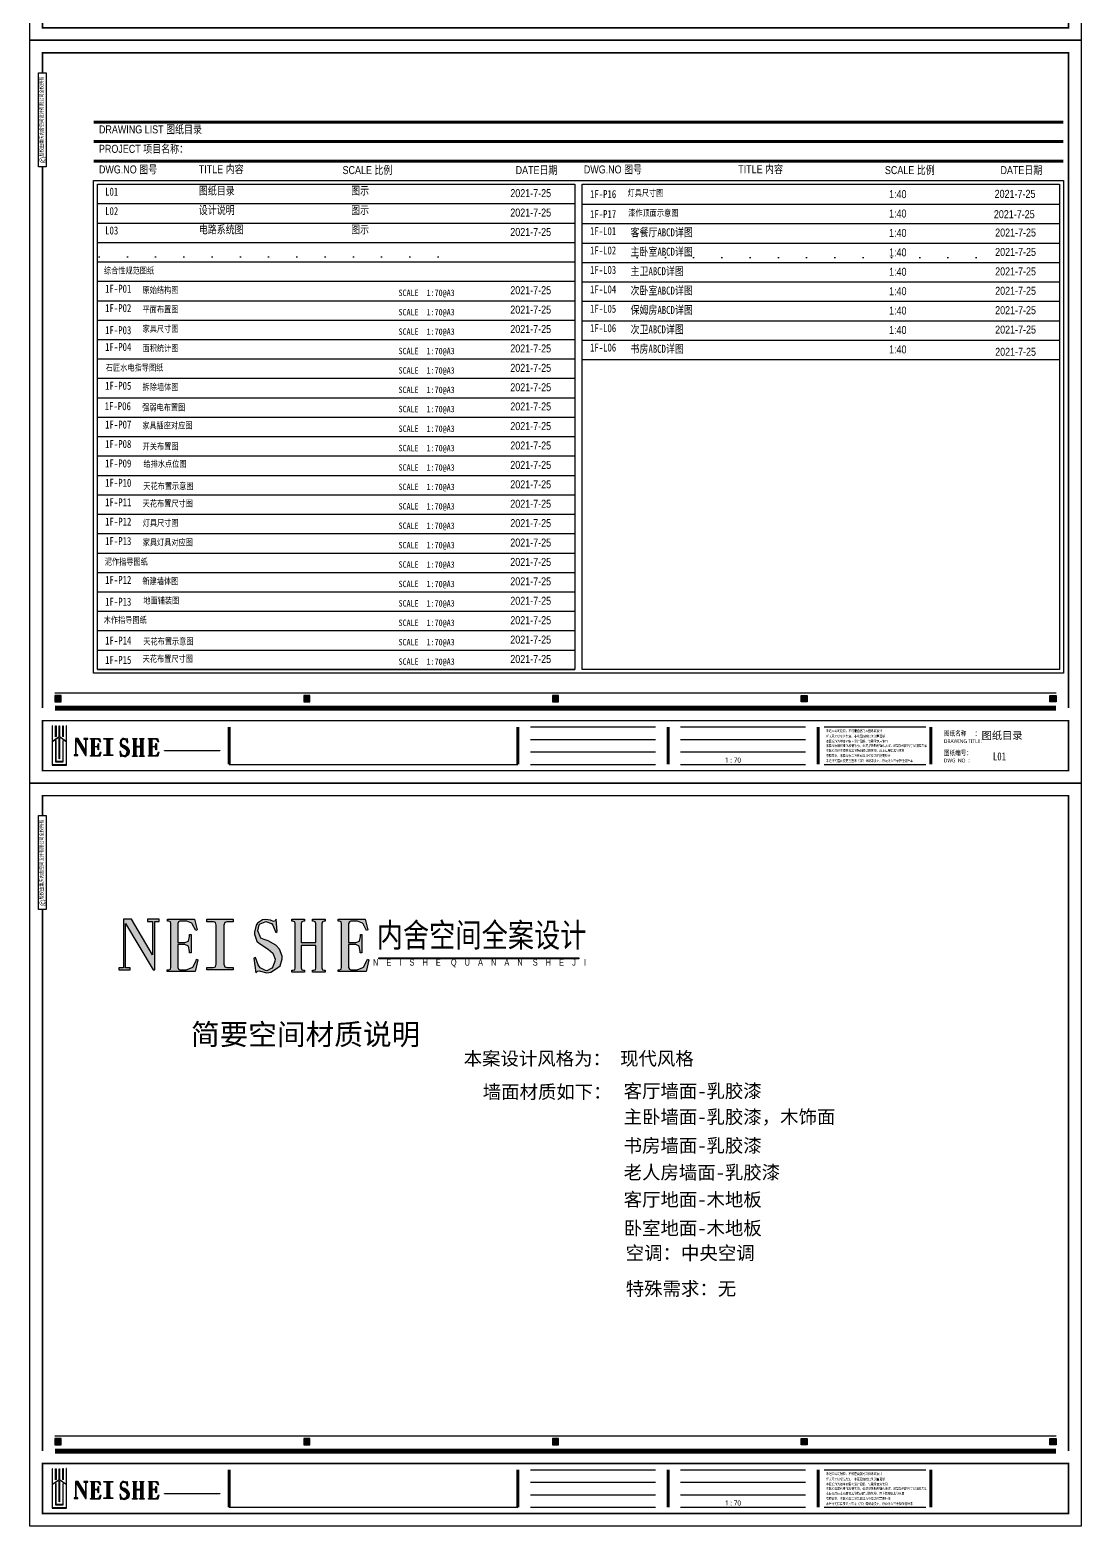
# Model space of a CAD drawing. Header units: inches. Extents: x -50945 to 250244, y -404780 to 18493.
# Drawn here: x -50945 to -19169, y -335520 to -290267 of the extents above; entities that cross this region are included whole.
import ezdxf

# ---------------------------------------------------------------- set-up
doc = ezdxf.new("R2010")
doc.units = ezdxf.units.IN
doc.header["$MEASUREMENT"] = 0
doc.linetypes.add('1', pattern=[0])
for name, color, linetype in [('0 @ 1 (1)', 7, 'Continuous'), ('15开关布置图-YJ', 2, 'Continuous'), ('18-封面图框', 104, 'Continuous'), ('A图框', 7, 'Continuous')]:
    doc.layers.add(name, color=color, linetype=linetype)
doc.layers.add('地面材质', color=8, linetype='1', lineweight=20)
doc.styles.add('04.YBC-外标注3.0', font='', dxfattribs={"width": 0.8, "height": 3})
doc.styles.add('05.YBC-内标注2.5', font='', dxfattribs={"width": 0.8, "height": 2.5})
doc.styles.get("Standard").update_dxf_attribs({"font": 'Arial.ttf'})
doc.styles.add('宋体', font='', dxfattribs={"width": 0.8})
doc.styles.add('黑体', font='')
doc.styles.get('04.YBC-外标注3.0').set_extended_font_data('SimSun')
doc.styles.get('05.YBC-内标注2.5').set_extended_font_data('SimSun')
doc.styles.get('宋体').set_extended_font_data('SimSun')
doc.styles.get('黑体').set_extended_font_data('SimHei')

# ---------------------------------------------------------------- blocks, each defined once
blk = doc.blocks.new('gegwe')
h = blk.add_hatch(color=9)
h.paths.add_polyline_path([(189652, -49616), (189652, -49028), (189629, -49028), (189629, -49617), (189269, -49867), (189269, -49028), (189267, -49028), (189246, -49028), (189246, -51182), (190039, -51182), (190039, -49027), (190014, -49027), (190014, -49865), (190014, -49868)])
h.paths.add_polyline_path([(190014, -49898), (190014, -51161), (189269, -51161), (189269, -49898), (189642, -49636)], flags=16)
h.paths.add_polyline_path([(189641, -49706), (189653, -49716), (189653, -50844), (189629, -50844), (189629, -49716)], flags=0)
h.paths.add_polyline_path([(189825, -49834), (189847, -49852), (189847, -51000), (189439, -51000), (189439, -49849), (189461, -49834), (189461, -50979), (189825, -50979)], flags=0)
h.paths.add_polyline_path([(189439, -49636), (189459, -49620), (189459, -49028), (189439, -49028)], flags=17)
h.paths.add_polyline_path([(189822, -49620), (189847, -49637), (189847, -49027), (189822, -49027)])
at = {"color": 9}
for points in [[(189267, -49028), (189246, -49028), (189246, -51182), (190039, -51182), (190039, -49027), (190014, -49027), (190014, -49865), (190014, -49868)], [(189269, -49867), (189269, -49028), (189267, -49028)], [(189269, -49867), (189629, -49617), (189629, -49028)], [(189439, -49028), (189459, -49028), (189459, -49620), (189439, -49636), (189439, -49028)], [(189629, -49028), (189650, -49028), (189652, -49028), (189652, -49616), (190014, -49868)], [(190014, -49898), (189642, -49636), (189269, -49898)], [(189439, -49849), (189439, -51000), (189847, -51000), (189847, -49852), (189825, -49834), (189825, -50979), (189461, -50979), (189461, -49834), (189461, -49834), (189439, -49849)], [(189641, -49706), (189653, -49716), (189653, -50844), (189629, -50844), (189629, -49716), (189641, -49706)], [(190014, -49898), (190014, -51161), (189269, -51161), (189269, -49898)]]:
    blk.add_lwpolyline(points, dxfattribs=at)
blk.add_lwpolyline([(189822, -49027), (189842, -49027), (189847, -49027), (189847, -49637), (189822, -49620), (189822, -49027)], close=True, dxfattribs=at)
blk = doc.blocks.new('gegeg')
at = {"layer": 'A图框'}
h = blk.add_hatch(color=256, dxfattribs=at)
h.dxf.hatch_style = 1
h.paths.add_polyline_path([(133887, -57733), (134062, -57733), (134062, -57558), (133887, -57558)])
h = blk.add_hatch(color=256, dxfattribs=at)
h.dxf.hatch_style = 1
h.paths.add_polyline_path([(140844, -57733), (141019, -57733), (141019, -57558), (140844, -57558)])
h = blk.add_hatch(color=256, dxfattribs=at)
h.dxf.hatch_style = 1
h.paths.add_polyline_path([(147800, -57733), (147975, -57733), (147975, -57558), (147800, -57558)])
h = blk.add_hatch(color=256, dxfattribs=at)
h.dxf.hatch_style = 1
h.paths.add_polyline_path([(154931, -57558), (154756, -57558), (154756, -57733), (154931, -57733)])
h = blk.add_hatch(color=256, dxfattribs=at)
h.dxf.hatch_style = 1
h.paths.add_polyline_path([(161887, -57558), (161712, -57558), (161712, -57733), (161887, -57733)])
for points in [[(134739, -58777), (134739, -59093), (134540, -58756), (134463, -58756), (134463, -59217), (134420, -59217), (134420, -59237), (134529, -59237), (134529, -59217), (134483, -59217), (134483, -58794), (134745, -59237), (134761, -59237), (134761, -58777), (134804, -58777), (134804, -58756), (134693, -58756), (134693, -58777)], [(134914, -59212), (134909, -59229), (134893, -59235), (134879, -59235), (134879, -59253), (135145, -59253), (135170, -59139), (135158, -59133), (135153, -59151), (135121, -59209), (135116, -59214), (135061, -59235), (135000, -59235), (134986, -59229), (134980, -59212), (134980, -58994), (135047, -58994), (135082, -59011), (135091, -59061), (135091, -59073), (135105, -59073), (135105, -58901), (135091, -58901), (135091, -58919), (135082, -58962), (135047, -58977), (134980, -58977), (134980, -58796), (134986, -58779), (135000, -58774), (135065, -58773), (135114, -58794), (135151, -58861), (135163, -58855), (135137, -58756), (134881, -58756), (134881, -58773), (134893, -58773), (134909, -58779), (134914, -58797)], [(135417, -58811), (135426, -58787), (135445, -58779), (135506, -58779), (135506, -58756), (135256, -58756), (135256, -58779), (135317, -58779), (135338, -58787), (135344, -58810), (135344, -59182), (135339, -59205), (135316, -59213), (135256, -59213), (135256, -59237), (135506, -59237), (135506, -59213), (135446, -59213), (135427, -59206), (135417, -59182)], [(135837, -59038), (135882, -59078), (135903, -59132), (135902, -59152), (135881, -59208), (135872, -59220), (135825, -59243), (135813, -59242), (135761, -59214), (135741, -59189), (135716, -59118), (135702, -59123), (135721, -59263), (135737, -59248), (135751, -59243), (135823, -59263), (135863, -59257), (135916, -59223), (135949, -59199), (135968, -59131), (135971, -59105), (135945, -59040), (135909, -59002), (135837, -58960), (135798, -58947), (135768, -58935), (135738, -58864), (135753, -58809), (135762, -58797), (135809, -58778), (135816, -58777), (135869, -58797), (135880, -58811), (135910, -58880), (135922, -58873), (135912, -58756), (135903, -58771), (135889, -58777), (135860, -58765), (135816, -58756), (135782, -58762), (135736, -58794), (135724, -58813), (135707, -58877), (135707, -58896), (135730, -58964), (135755, -58986)], [(136289, -59003), (136289, -59216), (136284, -59234), (136268, -59240), (136256, -59240), (136256, -59258), (136379, -59258), (136379, -59240), (136367, -59240), (136353, -59234), (136346, -59218), (136346, -58797), (136353, -58780), (136367, -58774), (136377, -58774), (136377, -58756), (136258, -58756), (136258, -58774), (136268, -58774), (136284, -58780), (136289, -58797), (136289, -58975), (136150, -58975), (136150, -58797), (136157, -58780), (136172, -58774), (136180, -58774), (136180, -58756), (136062, -58756), (136062, -58774), (136072, -58774), (136088, -58780), (136093, -58797), (136093, -59216), (136088, -59234), (136072, -59240), (136060, -59240), (136060, -59258), (136183, -59258), (136183, -59240), (136171, -59240), (136157, -59235), (136150, -59217), (136150, -59003)], [(136534, -59212), (136530, -59229), (136514, -59235), (136499, -59235), (136499, -59253), (136765, -59253), (136791, -59139), (136779, -59133), (136774, -59151), (136742, -59209), (136736, -59214), (136681, -59235), (136621, -59235), (136607, -59229), (136600, -59212), (136600, -58994), (136667, -58994), (136702, -59011), (136711, -59061), (136711, -59073), (136725, -59073), (136725, -58901), (136711, -58901), (136711, -58919), (136702, -58962), (136668, -58977), (136600, -58977), (136600, -58796), (136606, -58779), (136620, -58774), (136686, -58773), (136734, -58794), (136771, -58861), (136783, -58855), (136758, -58756), (136502, -58756), (136502, -58773), (136513, -58773), (136530, -58779), (136534, -58797)], [(138503, -59104), (138503, -59096), (136951, -59096), (136951, -59104)]]:
    blk.add_hatch(color=256, dxfattribs=at).paths.add_polyline_path(points)
for p, q in [((133887, -57482), (161887, -57482)), ((147184, -58433), (150684, -58433)), ((151384, -58433), (154884, -58433)), ((155398, -58433), (158242, -58433)), ((147184, -58783), (150684, -58783)), ((151384, -58783), (154884, -58783)), ((147184, -59133), (150684, -59133)), ((151384, -59133), (154884, -59133)), ((138761, -59483), (146834, -59483)), ((147184, -59483), (150684, -59483)), ((151384, -59483), (154884, -59483)), ((155398, -59483), (158242, -59483))]:
    blk.add_line(p, q, dxfattribs=at)
for points in [[(162587, -39218), (162587, -60008), (133187, -60008), (133187, -39218)], [(133431, -40125), (133643, -40125), (133643, -42755), (133431, -42755)], [(134062, -57558), (133887, -57558), (133887, -57733), (134062, -57733)], [(141019, -57558), (140844, -57558), (140844, -57733), (141019, -57733)], [(147975, -57558), (147800, -57558), (147800, -57733), (147975, -57733)], [(154756, -57558), (154931, -57558), (154931, -57733), (154756, -57733)], [(161712, -57558), (161887, -57558), (161887, -57733), (161712, -57733)], [(134739, -58777), (134739, -59093), (134540, -58756), (134463, -58756), (134463, -59217), (134420, -59217), (134420, -59237), (134529, -59237), (134529, -59217), (134483, -59217), (134483, -58794), (134745, -59237), (134761, -59237), (134761, -58777), (134804, -58777), (134804, -58756), (134693, -58756), (134693, -58777), (134739, -58777)], [(135256, -58756), (135506, -58756), (135506, -58779), (135445, -58779), (135426, -58787), (135417, -58811), (135417, -59182), (135427, -59206), (135446, -59213), (135506, -59213), (135506, -59237), (135256, -59237), (135256, -59213), (135316, -59213), (135339, -59205), (135344, -59182), (135344, -58810), (135338, -58787), (135317, -58779), (135256, -58779), (135256, -58756)], [(136951, -59096), (138503, -59096), (138503, -59104), (136951, -59104)]]:
    blk.add_lwpolyline(points, close=True, dxfattribs=at)
for points, const_width in [([(133537, -40125), (133537, -39568), (162237, -39568), (162237, -57908)], 42), ([(133537, -57908), (133537, -42755)], 42), ([(161887, -57908), (133887, -57908)], 140), ([(138761, -58433), (138761, -59483)], 84), ([(146834, -58433), (146834, -59483)], 84), ([(151034, -58433), (151034, -59483)], 84), ([(155234, -58433), (155234, -59483)], 84), ([(158387, -58433), (158387, -59483)], 84)]:
    blk.add_lwpolyline(points, dxfattribs=dict(at, const_width=const_width))
at = {"layer": 'A图框', "const_width": 42}
blk.add_lwpolyline([(133537, -58258), (162237, -58258), (162237, -59658), (133537, -59658)], close=True, dxfattribs=at)
at = {"layer": 'A图框'}
for points in [[(134882, -58756), (135137, -58756), (135163, -58855), (135151, -58861), (135116, -58798), (135112, -58793), (135065, -58773), (135000, -58774), (134986, -58779), (134980, -58796), (134980, -58977), (135047, -58977), (135082, -58962), (135091, -58919), (135091, -58901), (135105, -58901), (135105, -59073), (135091, -59073), (135091, -59061), (135082, -59011), (135047, -58994), (134980, -58994), (134980, -59212), (134986, -59229), (135000, -59235), (135061, -59235), (135116, -59214), (135121, -59209), (135153, -59151), (135158, -59133), (135170, -59139), (135145, -59253), (134879, -59253), (134879, -59235), (134893, -59235), (134909, -59229), (134914, -59212), (134914, -58797), (134909, -58779), (134893, -58773), (134881, -58773), (134881, -58756)], [(135910, -58880), (135922, -58873), (135912, -58756), (135903, -58771), (135889, -58777), (135860, -58765), (135816, -58756), (135782, -58762), (135736, -58794), (135724, -58813), (135707, -58877), (135707, -58896), (135730, -58964), (135755, -58986), (135837, -59038), (135882, -59078), (135903, -59132), (135902, -59152), (135881, -59208), (135872, -59220), (135825, -59243), (135813, -59242), (135761, -59214), (135741, -59189), (135716, -59118), (135702, -59123), (135721, -59263), (135737, -59248), (135751, -59243), (135823, -59263), (135863, -59257), (135916, -59223), (135949, -59199), (135968, -59131), (135971, -59105), (135945, -59040), (135909, -59002), (135837, -58960), (135798, -58947), (135768, -58935), (135738, -58864), (135753, -58809), (135762, -58797), (135809, -58778), (135816, -58777), (135869, -58797), (135880, -58811), (135910, -58880)], [(136258, -58756), (136377, -58756), (136377, -58774), (136367, -58774), (136353, -58780), (136346, -58797), (136346, -59218), (136353, -59234), (136367, -59240), (136379, -59240), (136379, -59258), (136256, -59258), (136256, -59240), (136268, -59240), (136284, -59234), (136289, -59216), (136289, -59003), (136150, -59003), (136150, -59217), (136157, -59235), (136171, -59240), (136183, -59240), (136183, -59258), (136060, -59258), (136060, -59240), (136072, -59240), (136088, -59234), (136093, -59216), (136093, -58797), (136088, -58780), (136072, -58774), (136062, -58774), (136062, -58756), (136180, -58756), (136180, -58774), (136172, -58774), (136157, -58780), (136150, -58797), (136150, -58975), (136289, -58975), (136289, -58797), (136284, -58780), (136268, -58774), (136258, -58774), (136258, -58756)], [(136502, -58756), (136758, -58756), (136783, -58855), (136771, -58861), (136736, -58798), (136732, -58793), (136686, -58773), (136620, -58774), (136606, -58779), (136600, -58796), (136600, -58977), (136668, -58977), (136702, -58962), (136711, -58919), (136711, -58901), (136725, -58901), (136725, -59073), (136711, -59073), (136711, -59061), (136702, -59011), (136667, -58994), (136600, -58994), (136600, -59212), (136607, -59229), (136621, -59235), (136681, -59235), (136736, -59214), (136742, -59209), (136774, -59151), (136779, -59133), (136791, -59139), (136765, -59253), (136499, -59253), (136499, -59235), (136514, -59235), (136530, -59229), (136534, -59212), (136534, -58797), (136530, -58779), (136513, -58773), (136502, -58773), (136502, -58756)]]:
    blk.add_lwpolyline(points, dxfattribs=at)
at = {"layer": '15开关布置图-YJ', "color": 2, "xscale": 0.5119999999988067, "yscale": 0.5119999999988067, "zscale": 0.5119999999988067}
blk.add_blockref('gegwe', (36914, -33299), dxfattribs=at)
at = {"layer": '0 @ 1 (1)', "insert": (152579, -59363), "char_height": 175, "width": 3199.54, "attachment_point": 4, "style": '05.YBC-内标注2.5'}
blk.add_mtext('{\\fMicrosoft YaHei|b0|i0|c134|p34;\\H0.8x; 1 : 70}', dxfattribs=at)
at = {"layer": 'A图框', "rotation": 90, "style": '04.YBC-外标注3.0'}
for s, insert, char_height, width, attachment_point in [('版权由重庆内舍空间设计有限公司全权所有', (133460, -42471), 105, 2420.6, 1), ('©', (133559, -42567), 210, 191.34, 5)]:
    blk.add_mtext(s, dxfattribs=dict(at, insert=insert, char_height=char_height, width=width, attachment_point=attachment_point))
at = {"layer": 'A图框', "char_height": 70, "attachment_point": 1, "style": '04.YBC-外标注3.0'}
for s, width, insert in [('{\\fArial Unicode MS|b0|i0|c134|p0;l 未经本公司授权，不可擅自复制本图纸或设计}', 1842.18, (155405, -58508)), ('{\\fArial Unicode MS|b0|i0|c134|p0;l 所以尺寸以标注为准，非蓝图勿按比例测量图纸}', 1906.2, (155405, -58662)), ('{\\fArial Unicode MS|b0|i0|c134|p0;l 本图纸作为基本的室内设计图纸，仅限承包方使用}', 2550.12, (155405, -58801)), ('{\\fArial Unicode MS|b0|i0|c134|p0;l 本图纸在最终细化和制作前，必须现场勘测确认无误，造型及细部尺寸以详图为准}', 3701.19, (155405, -58923)), ('{\\fArial Unicode MS|b0|i0|c134|p0;l 本图纸仅供本项目和其他特别确认的场地，禁止使用在其他项目}', 3008.74, (155405, -59060)), ('{\\fArial Unicode MS|b0|i0|c134|p0;l 按照要求，本图纸在工地完成验收移交之时需要归还}', 1941.8, (155405, -59203)), ('{\\fArial Unicode MS|b0|i0|c134|p0;l 未经许可擅自变更已签章《字》图纸或设计，原设计人不承担任何后果}', 3026.66, (155405, -59346))]:
    blk.add_mtext_dynamic_manual_height_columns(s, width=width, gutter_width=1, heights=[0], dxfattribs=dict(at, insert=insert))
blk = doc.blocks.new('hrhwg')
at = {"layer": 'A图框'}
for color, points in [(256, [(-2627.9, 6142.3), (-2627.9, 6114.6), (-2645.3, 6144.2), (-2652, 6144.2), (-2652, 6103.7), (-2655.9, 6103.7), (-2655.9, 6102), (-2646.3, 6102), (-2646.3, 6103.7), (-2650.3, 6103.7), (-2650.3, 6140.8), (-2627.3, 6102), (-2625.9, 6102), (-2625.9, 6142.3), (-2622.2, 6142.3), (-2622.2, 6144.2), (-2631.9, 6144.2), (-2631.9, 6142.3)]), (256, [(-2612.5, 6104.2), (-2612.9, 6102.6), (-2614.3, 6102.1), (-2615.6, 6102.1), (-2615.6, 6100.6), (-2592.2, 6100.6), (-2590, 6110.5), (-2591, 6111), (-2591.5, 6109.5), (-2594.3, 6104.4), (-2594.8, 6104), (-2599.6, 6102.1), (-2604.9, 6102.1), (-2606.1, 6102.7), (-2606.7, 6104.1), (-2606.7, 6123.3), (-2600.8, 6123.3), (-2597.8, 6121.8), (-2597, 6117.4), (-2597, 6116.4), (-2595.7, 6116.4), (-2595.7, 6131.4), (-2596.9, 6131.4), (-2596.9, 6129.9), (-2597.8, 6126.1), (-2600.8, 6124.8), (-2606.7, 6124.8), (-2606.7, 6140.6), (-2606.1, 6142.1), (-2604.9, 6142.6), (-2599.2, 6142.6), (-2595, 6140.8), (-2591.7, 6135), (-2590.6, 6135.5), (-2592.9, 6144.2), (-2615.3, 6144.2), (-2615.3, 6142.6), (-2614.3, 6142.6), (-2612.9, 6142.1), (-2612.5, 6140.6)]), (256, [(-2568.3, 6139.4), (-2567.5, 6141.4), (-2565.9, 6142.1), (-2560.5, 6142.1), (-2560.5, 6144.2), (-2582.5, 6144.2), (-2582.5, 6142.1), (-2577.1, 6142.1), (-2575.3, 6141.4), (-2574.7, 6139.4), (-2574.7, 6106.8), (-2575.2, 6104.7), (-2577.2, 6104.1), (-2582.5, 6104.1), (-2582.5, 6102), (-2560.5, 6102), (-2560.5, 6104), (-2565.8, 6104), (-2567.5, 6104.7), (-2568.3, 6106.8)]), (256, [(-2531.5, 6119.4), (-2527.5, 6115.9), (-2525.7, 6111.1), (-2525.8, 6109.4), (-2527.6, 6104.5), (-2528.4, 6103.4), (-2532.5, 6101.4), (-2533.6, 6101.5), (-2538.1, 6103.9), (-2539.9, 6106.2), (-2542.1, 6112.4), (-2543.3, 6111.9), (-2541.7, 6099.6), (-2540.3, 6100.9), (-2539, 6101.4), (-2532.7, 6099.6), (-2529.2, 6100.2), (-2524.5, 6103.2), (-2521.6, 6105.3), (-2519.9, 6111.2), (-2519.7, 6113.5), (-2522, 6119.2), (-2525.1, 6122.6), (-2531.5, 6126.2), (-2534.9, 6127.4), (-2537.5, 6128.4), (-2540.1, 6134.7), (-2538.9, 6139.5), (-2538.1, 6140.5), (-2533.9, 6142.2), (-2533.3, 6142.3), (-2528.7, 6140.6), (-2527.7, 6139.3), (-2525.1, 6133.3), (-2524, 6133.9), (-2524.9, 6144.2), (-2525.7, 6142.9), (-2526.9, 6142.4), (-2529.5, 6143.4), (-2533.3, 6144.1), (-2536.3, 6143.7), (-2540.3, 6140.9), (-2541.4, 6139.2), (-2542.9, 6133.5), (-2542.8, 6131.9), (-2540.9, 6125.9), (-2538.7, 6124)]), (256, [(-2491.8, 6122.5), (-2491.8, 6103.8), (-2492.2, 6102.2), (-2493.6, 6101.7), (-2494.7, 6101.7), (-2494.7, 6100.1), (-2483.9, 6100.1), (-2483.9, 6101.7), (-2484.9, 6101.7), (-2486.2, 6102.2), (-2486.8, 6103.7), (-2486.8, 6140.5), (-2486.2, 6142.1), (-2484.9, 6142.6), (-2484.1, 6142.6), (-2484.1, 6144.2), (-2494.5, 6144.2), (-2494.5, 6142.6), (-2493.7, 6142.6), (-2492.3, 6142.1), (-2491.8, 6140.6), (-2491.8, 6124.9), (-2504, 6124.9), (-2504, 6140.6), (-2503.4, 6142.1), (-2502.1, 6142.6), (-2501.3, 6142.6), (-2501.3, 6144.2), (-2511.7, 6144.2), (-2511.7, 6142.6), (-2510.9, 6142.6), (-2509.4, 6142.1), (-2509, 6140.6), (-2509, 6103.8), (-2509.4, 6102.2), (-2510.9, 6101.7), (-2511.9, 6101.7), (-2511.9, 6100.1), (-2501.1, 6100.1), (-2501.1, 6101.7), (-2502.1, 6101.7), (-2503.4, 6102.2), (-2504, 6103.7), (-2504, 6122.5)]), (256, [(-2470.3, 6104.2), (-2470.7, 6102.6), (-2472.1, 6102.1), (-2473.3, 6102.1), (-2473.3, 6100.6), (-2450, 6100.6), (-2447.8, 6110.5), (-2448.8, 6111), (-2449.3, 6109.5), (-2452.1, 6104.4), (-2452.6, 6104), (-2457.4, 6102.1), (-2462.7, 6102.1), (-2463.9, 6102.7), (-2464.5, 6104.1), (-2464.5, 6123.3), (-2458.6, 6123.3), (-2455.6, 6121.8), (-2454.8, 6117.4), (-2454.8, 6116.4), (-2453.5, 6116.4), (-2453.5, 6131.4), (-2454.7, 6131.4), (-2454.7, 6129.9), (-2455.5, 6126.1), (-2458.6, 6124.8), (-2464.5, 6124.8), (-2464.5, 6140.6), (-2463.9, 6142.1), (-2462.7, 6142.6), (-2457, 6142.6), (-2452.7, 6140.8), (-2449.5, 6135), (-2448.4, 6135.5), (-2450.7, 6144.2), (-2473.1, 6144.2), (-2473.1, 6142.6), (-2472.1, 6142.6), (-2470.7, 6142.1), (-2470.3, 6140.6)]), (0, [(-2273, 6111.3), (-2273, 6112), (-2439.4, 6112), (-2439.4, 6111.3)])]:
    blk.add_hatch(color=color, dxfattribs=at).paths.add_polyline_path(points)
for points in [[(-2627.9, 6142.3), (-2627.9, 6114.6), (-2645.3, 6144.2), (-2652, 6144.2), (-2652, 6103.7), (-2655.9, 6103.7), (-2655.9, 6102), (-2646.3, 6102), (-2646.3, 6103.7), (-2650.3, 6103.7), (-2650.3, 6140.8), (-2627.3, 6102), (-2625.9, 6102), (-2625.9, 6142.3), (-2622.2, 6142.3), (-2622.2, 6144.2), (-2631.9, 6144.2), (-2631.9, 6142.3), (-2627.9, 6142.3)], [(-2582.5, 6144.2), (-2560.5, 6144.2), (-2560.5, 6142.1), (-2565.9, 6142.1), (-2567.5, 6141.4), (-2568.3, 6139.4), (-2568.3, 6106.8), (-2567.5, 6104.7), (-2565.8, 6104), (-2560.5, 6104), (-2560.5, 6102), (-2582.5, 6102), (-2582.5, 6104.1), (-2577.2, 6104.1), (-2575.2, 6104.7), (-2574.7, 6106.8), (-2574.7, 6139.4), (-2575.3, 6141.4), (-2577.1, 6142.1), (-2582.5, 6142.1), (-2582.5, 6144.2)], [(-2439.4, 6112), (-2273, 6112), (-2273, 6111.3), (-2439.4, 6111.3)]]:
    blk.add_lwpolyline(points, close=True, dxfattribs=at)
for points in [[(-2615.3, 6144.2), (-2592.9, 6144.2), (-2590.6, 6135.5), (-2591.7, 6135), (-2594.8, 6140.4), (-2595.1, 6140.9), (-2599.2, 6142.6), (-2604.9, 6142.6), (-2606.1, 6142.1), (-2606.7, 6140.6), (-2606.7, 6124.8), (-2600.8, 6124.8), (-2597.8, 6126.1), (-2596.9, 6129.9), (-2596.9, 6131.4), (-2595.7, 6131.4), (-2595.7, 6116.4), (-2597, 6116.4), (-2597, 6117.4), (-2597.8, 6121.8), (-2600.8, 6123.3), (-2606.7, 6123.3), (-2606.7, 6104.1), (-2606.1, 6102.7), (-2604.9, 6102.1), (-2599.6, 6102.1), (-2594.8, 6104), (-2594.3, 6104.4), (-2591.5, 6109.5), (-2591, 6111), (-2590, 6110.5), (-2592.2, 6100.6), (-2615.6, 6100.6), (-2615.6, 6102.1), (-2614.3, 6102.1), (-2612.9, 6102.6), (-2612.5, 6104.2), (-2612.5, 6140.6), (-2612.9, 6142.1), (-2614.3, 6142.6), (-2615.3, 6142.6), (-2615.3, 6144.2)], [(-2525.1, 6133.3), (-2524, 6133.9), (-2524.9, 6144.2), (-2525.7, 6142.9), (-2526.9, 6142.4), (-2529.5, 6143.4), (-2533.3, 6144.1), (-2536.3, 6143.7), (-2540.3, 6140.9), (-2541.4, 6139.2), (-2542.9, 6133.5), (-2542.8, 6131.9), (-2540.9, 6125.9), (-2538.7, 6124), (-2531.5, 6119.4), (-2527.5, 6115.9), (-2525.7, 6111.1), (-2525.8, 6109.4), (-2527.6, 6104.5), (-2528.4, 6103.4), (-2532.5, 6101.4), (-2533.6, 6101.5), (-2538.1, 6103.9), (-2539.9, 6106.2), (-2542.1, 6112.4), (-2543.3, 6111.9), (-2541.7, 6099.6), (-2540.3, 6100.9), (-2539, 6101.4), (-2532.7, 6099.6), (-2529.2, 6100.2), (-2524.5, 6103.2), (-2521.6, 6105.3), (-2519.9, 6111.2), (-2519.7, 6113.5), (-2522, 6119.2), (-2525.1, 6122.6), (-2531.5, 6126.2), (-2534.9, 6127.4), (-2537.5, 6128.4), (-2540.1, 6134.7), (-2538.9, 6139.5), (-2538.1, 6140.5), (-2533.9, 6142.2), (-2533.3, 6142.3), (-2528.7, 6140.6), (-2527.7, 6139.3), (-2525.1, 6133.3)], [(-2494.5, 6144.2), (-2484.1, 6144.2), (-2484.1, 6142.6), (-2484.9, 6142.6), (-2486.2, 6142.1), (-2486.8, 6140.5), (-2486.8, 6103.7), (-2486.2, 6102.2), (-2484.9, 6101.7), (-2483.9, 6101.7), (-2483.9, 6100.1), (-2494.7, 6100.1), (-2494.7, 6101.7), (-2493.6, 6101.7), (-2492.2, 6102.2), (-2491.8, 6103.8), (-2491.8, 6122.5), (-2504, 6122.5), (-2504, 6103.7), (-2503.4, 6102.2), (-2502.1, 6101.7), (-2501.1, 6101.7), (-2501.1, 6100.1), (-2511.9, 6100.1), (-2511.9, 6101.7), (-2510.9, 6101.7), (-2509.4, 6102.2), (-2509, 6103.8), (-2509, 6140.6), (-2509.4, 6142.1), (-2510.9, 6142.6), (-2511.7, 6142.6), (-2511.7, 6144.2), (-2501.3, 6144.2), (-2501.3, 6142.6), (-2502.1, 6142.6), (-2503.4, 6142.1), (-2504, 6140.6), (-2504, 6124.9), (-2491.8, 6124.9), (-2491.8, 6140.6), (-2492.3, 6142.1), (-2493.7, 6142.6), (-2494.5, 6142.6), (-2494.5, 6144.2)], [(-2473.1, 6144.2), (-2450.7, 6144.2), (-2448.4, 6135.5), (-2449.5, 6135), (-2452.5, 6140.4), (-2452.9, 6140.9), (-2457, 6142.6), (-2462.7, 6142.6), (-2463.9, 6142.1), (-2464.5, 6140.6), (-2464.5, 6124.8), (-2458.6, 6124.8), (-2455.5, 6126.1), (-2454.7, 6129.9), (-2454.7, 6131.4), (-2453.5, 6131.4), (-2453.5, 6116.4), (-2454.8, 6116.4), (-2454.8, 6117.4), (-2455.6, 6121.8), (-2458.6, 6123.3), (-2464.5, 6123.3), (-2464.5, 6104.1), (-2463.9, 6102.7), (-2462.7, 6102.1), (-2457.4, 6102.1), (-2452.6, 6104), (-2452.1, 6104.4), (-2449.3, 6109.5), (-2448.8, 6111), (-2447.8, 6110.5), (-2450, 6100.6), (-2473.3, 6100.6), (-2473.3, 6102.1), (-2472.1, 6102.1), (-2470.7, 6102.6), (-2470.3, 6104.2), (-2470.3, 6140.6), (-2470.7, 6142.1), (-2472.1, 6142.6), (-2473.1, 6142.6), (-2473.1, 6144.2)]]:
    blk.add_lwpolyline(points, dxfattribs=at)
at = {"layer": 'A图框', "transparency": 33554687, "width": 199.959, "attachment_point": 5, "style": '05.YBC-内标注2.5'}
for s, insert, char_height in [('{\\fMicrosoft YaHei|b0|i0|c134|p34;内舍空间全案设计}', (-2353.8, 6129.9), 20), ('{\\fFZYaoTi|b0|i0|c134|p2; N    E    I    S    H    E     Q    U    A    N    A    N     S    H    E    J    I}', (-2356.4, 6107.6), 5.5)]:
    blk.add_mtext(s, dxfattribs=dict(at, insert=insert, char_height=char_height))

msp = doc.modelspace()

# ---------------------------------------------------------------- hatches: boundary and pattern name
h = msp.add_hatch()
h.set_pattern_fill('DOTS', color=253, scale=537.984081, style=0)
h.set_pattern_definition([(0, (-203863.6, -461966.9), (427.025, 854.0497), [0, -854.0497])])
h.paths.add_polyline_path([(-48905.63, -296695.07), (-48905.63, -297282.16), (-38560.42, -297282.16), (-38560.42, -296695.07)])
h.paths.add_polyline_path([(-46577.13, -297258.01), (-45583.59, -297258.01), (-45583.59, -296540.31), (-46577.13, -296540.31)], flags=9)
h = msp.add_hatch()
h.set_pattern_fill('DOTS', color=253, scale=537.984081, style=0)
h.set_pattern_definition([(0, (-187599.4, -461984.6), (427.025, 854.0497), [0, -854.0497])])
h.paths.add_polyline_path([(-32641.49, -296712.78), (-32641.49, -297299.87), (-22296.28, -297299.87), (-22296.28, -296712.78)])
h.paths.add_polyline_path([(-30312.99, -297275.72), (-29319.45, -297275.72), (-29319.45, -296558.02), (-30312.99, -296558.02)], flags=9)

# ---------------------------------------------------------------- linework, layer by layer
at = {"color": 253}
for p, q in [((-49019.11, -294820.31), (-19704.31, -294820.31)), ((-48905.63, -295520.88), (-34475.19, -295520.88)), ((-34248.23, -295538.6), (-19817.79, -295538.6)), ((-48905.63, -296107.97), (-34475.19, -296107.97)), ((-34248.23, -296125.69), (-19817.79, -296125.69)), ((-34248.23, -296125.69), (-19817.79, -296125.69)), ((-34248.23, -296125.69), (-19817.79, -296125.69)), ((-48905.63, -296695.07), (-34475.19, -296695.07)), ((-48905.63, -296695.07), (-34475.19, -296695.07)), ((-34248.23, -296712.78), (-19817.79, -296712.78)), ((-48905.63, -297282.16), (-34475.19, -297282.16)), ((-34248.23, -297299.87), (-19817.79, -297299.87)), ((-34248.23, -297299.87), (-19817.79, -297299.87)), ((-48905.63, -297869.25), (-34475.19, -297869.25)), ((-48905.63, -297869.25), (-34475.19, -297869.25)), ((-34248.23, -297886.96), (-19817.79, -297886.96)), ((-34248.23, -297886.96), (-19817.79, -297886.96)), ((-48905.63, -298456.34), (-34475.19, -298456.34)), ((-48905.63, -298456.34), (-34475.19, -298456.34)), ((-34248.23, -298474.05), (-19817.79, -298474.05)), ((-48905.63, -299043.43), (-34475.19, -299043.43)), ((-34248.23, -299061.14), (-19817.79, -299061.14)), ((-48905.63, -299630.52), (-34475.19, -299630.52)), ((-34248.23, -299648.23), (-19817.79, -299648.23)), ((-48905.63, -300217.61), (-34475.19, -300217.61)), ((-48905.63, -300804.7), (-34475.19, -300804.7)), ((-48905.63, -301391.79), (-34475.19, -301391.79)), ((-48905.63, -301978.88), (-34475.19, -301978.88)), ((-48905.63, -302565.97), (-34475.19, -302565.97)), ((-48905.63, -303153.07), (-34475.19, -303153.07)), ((-48905.63, -303740.16), (-34475.19, -303740.16)), ((-48905.63, -303740.16), (-34475.19, -303740.16)), ((-48905.63, -303740.16), (-34475.19, -303740.16)), ((-48905.63, -303740.16), (-34475.19, -303740.16)), ((-48905.63, -304327.25), (-34475.19, -304327.25)), ((-48905.63, -304914.34), (-34475.19, -304914.34)), ((-48905.63, -306088.52), (-34475.19, -306088.52)), ((-48905.63, -306675.61), (-34475.19, -306675.61)), ((-48905.63, -307262.7), (-34475.19, -307262.7)), ((-48905.63, -307849.79), (-34475.19, -307849.79)), ((-48905.63, -308436.88), (-34475.19, -308436.88)), ((-48905.63, -309023.97), (-34475.19, -309023.97)), ((-48905.63, -309611.07), (-34475.19, -309611.07))]:
    msp.add_line(p, q, dxfattribs=at)
at = {"color": 253, "transparency": 33554687}
for p, q in [((-34248.23, -296125.69), (-19817.79, -296125.69)), ((-34248.23, -300235.32), (-19817.79, -300235.32)), ((-48905.63, -304914.34), (-34475.19, -304914.34)), ((-48905.63, -305501.43), (-34475.19, -305501.43))]:
    msp.add_line(p, q, dxfattribs=at)
at = {"color": 253, "const_width": 90.79}
for points in [[(-49019.11, -293059.04), (-19704.31, -293059.04)], [(-49019.11, -293646.13), (-19704.31, -293646.13)], [(-49019.11, -294233.22), (-19704.31, -294233.22)]]:
    msp.add_lwpolyline(points, dxfattribs=at)
at = {"color": 253}
for points in [[(-49019.11, -294820.31), (-19704.31, -294820.31), (-19704.31, -309724.55), (-49019.11, -309724.55)], [(-48905.63, -294933.79), (-34475.19, -294933.79), (-34475.19, -309611.07), (-48905.63, -309611.07)], [(-34248.23, -294933.79), (-19817.79, -294933.79), (-19817.79, -309611.07), (-34248.23, -309611.07)]]:
    msp.add_lwpolyline(points, close=True, dxfattribs=at)

# ---------------------------------------------------------------- block references
at = {"layer": '15开关布置图-YJ', "color": 2}
for name, p, xscale, yscale, zscale in [('gegeg', (-194893.82, -225723.5), 1.080800679813191, 1.080800679813191, 1.080800679813191), ('gegeg', (-194893.82, -248193.35), 1.080800679813191, 1.080800679813191, 1.080800679813191), ('gegeg', (-194893.82, -270663.19), 1.080800679813191, 1.080800679813191, 1.080800679813191), ('hrhwg', (48187.08, -540292.73), 36.31490284167291, 36.31490284167291, 36.31490284167291)]:
    msp.add_blockref(name, p, dxfattribs=dict(at, xscale=xscale, yscale=yscale, zscale=zscale))

# ---------------------------------------------------------------- texts
at = {"color": 253, "attachment_point": 1, "style": '宋体'}
for s, width, insert, char_height in [('{\\fArial Unicode MS|b0|i0|c134|p0;DRAWING LIST \\fSimSun|b0|i0|c134|p2;图纸目录}', 4275.1199, (-48858.41, -293155.23), 242.0994), ('{\\fArial Unicode MS|b0|i0|c134|p0;PROJECT 项目名称：}', 3865.249, (-48858.41, -293742.32), 242.0994), ('{\\fArial Unicode MS|b0|i0|c134|p0;DWG.NO 图号}', 3865.249, (-48858.41, -294365.46), 242.0994), ('{\\fArial Unicode MS|b0|i0|c134|p0;TITLE 内容}', 7847.0808, (-45839.46, -294359.04), 242.0994), ('{\\fArial Unicode MS|b0|i0|c134|p0;SCALE 比例}', 7847.0808, (-41494.34, -294385.65), 242.0994), ('{\\fArial Unicode MS|b0|i0|c134|p0;DATE日期}', 7847.0808, (-36262.21, -294385.65), 242.0994), ('{\\fArial Unicode MS|b0|i0|c134|p0;DWG.NO 图号}', 3865.249, (-34201, -294365.46), 242.0994), ('{\\fArial Unicode MS|b0|i0|c134|p0;TITLE 内容}', 7847.0808, (-29533.75, -294359.04), 242.0994), ('{\\fArial Unicode MS|b0|i0|c134|p0;SCALE 比例}', 7847.0808, (-25098.34, -294385.65), 242.0994), ('{\\fArial Unicode MS|b0|i0|c134|p0;DATE日期}', 7847.0808, (-21604.81, -294385.65), 242.0994), ('{\\fSimSun|b0|i0|c134|p2;L01}', 3865.249, (-48670.64, -295037.92), 242.0994), ('{\\fArial Unicode MS|b0|i0|c134|p0;图纸目录}', 7847.0808, (-45839.46, -295007.99), 242.0994), ('{\\fArial Unicode MS|b0|i0|c134|p0;图示}', 7847.0808, (-41236.42, -295007.99), 242.0994), ('{\\fArial Unicode MS|b0|i0|c134|p34;2021-7-25}', 7847.0808, (-36423.49, -295082.72), 242.0994), ('1F-P16', 3865.249, (-34013.23, -295111.29), 242.099), ('{\\fSimSun|b0|i0|c134|p2;L02}', 3865.249, (-48670.64, -295625.01), 242.0994), ('{\\fArial Unicode MS|b0|i0|c134|p0;设计说明}', 7847.0808, (-45839.46, -295595.08), 242.0994), ('{\\fArial Unicode MS|b0|i0|c134|p0;图示}', 7847.0808, (-41236.42, -295595.08), 242.0994), ('{\\fSimSun|b0|i0|c134|p2;L03}', 3865.249, (-48670.64, -296212.1), 242.0994), ('电路系统图', 7847.0808, (-45839.46, -296182.17), 242.099), ('{\\fArial Unicode MS|b0|i0|c134|p0;图示}', 7847.0808, (-41236.42, -296182.17), 242.0994), ('{\\fSimSun|b0|i0|c134|p2;1F-L01}', 3865.249, (-34013.23, -296229.82), 242.0994), ('客餐厅ABCD详图', 7847.0808, (-32788.8, -296268.79), 242.099), ('{\\fArial Unicode MS|b0|i0|c134|p0;1:40}', 7847.0808, (-24972.28, -296286.86), 242.0994), ('{\\fSimSun|b0|i0|c134|p2;1F-L02}', 3865.249, (-34013.23, -296816.91), 242.0994), ('主卧室ABCD详图', 7847.0808, (-32788.8, -296855.88), 242.099), ('{\\fArial Unicode MS|b0|i0|c134|p0;1:40}', 7847.0808, (-24972.28, -296873.95), 242.0994), ('综合性规范图纸', 3865.249, (-48707.06, -297447.49), 193.679), ('{\\fSimSun|b0|i0|c134|p2;1F-L03}', 3865.249, (-34013.23, -297404), 242.0994), ('主卫ABCD详图', 7847.0808, (-32788.8, -297442.98), 242.099), ('{\\fArial Unicode MS|b0|i0|c134|p0;1:40}', 7847.0808, (-24972.28, -297461.05), 242.0994), ('{\\fSimSun|b0|i0|c134|p2;1F-P01}', 3865.249, (-48670.64, -297973.38), 242.0994), ('原始结构图', 3865.249, (-47540.83, -298034.58), 193.679), ('SCALE  1:{\\fSimSun|b0|i0|c134|p0;7}0@A3', 3865.249, (-39801.83, -298120.66), 193.6795), ('{\\fSimSun|b0|i0|c134|p2;1F-L04}', 3865.249, (-34013.23, -297991.09), 242.0994), ('{\\fArial Unicode MS|b0|i0|c134|p0;次卧室}ABCD{\\fArial Unicode MS|b0|i0|c134|p0;详图}', 7847.0808, (-32788.8, -298030.07), 242.0994), ('{\\fArial Unicode MS|b0|i0|c134|p0;1:40}', 7847.0808, (-24972.28, -298048.14), 242.0994), ('{\\fSimSun|b0|i0|c134|p2;1F-P02}', 3865.249, (-48670.64, -298560.47), 242.0994), ('平面布置图', 3865.249, (-47540.83, -298621.67), 193.679), ('{\\fSimSun|b0|i0|c134|p2;1F-L05}', 3865.249, (-34013.23, -298578.18), 242.0994), ('{\\fArial Unicode MS|b0|i0|c134|p0;保姆房}ABCD{\\fArial Unicode MS|b0|i0|c134|p0;详图}', 7847.0808, (-32788.8, -298617.16), 242.0994), ('{\\fArial Unicode MS|b0|i0|c134|p0;1:40}', 7847.0808, (-24972.28, -298635.23), 242.0994), ('{\\fSimSun|b0|i0|c134|p2;1F-P03}', 3865.249, (-48670.64, -299226.74), 242.0994), ('家具尺寸图', 3865.249, (-47540.83, -299208.76), 193.679), ('{\\fSimSun|b0|i0|c134|p2;1F-L06}', 3865.249, (-34013.23, -299165.27), 242.0994), ('次卫ABCD详图', 7847.0808, (-32788.8, -299204.25), 242.099), ('{\\fArial Unicode MS|b0|i0|c134|p0;1:40}', 7847.0808, (-24972.28, -299222.32), 242.0994), ('{\\fSimSun|b0|i0|c134|p2;1F-P04}', 3865.249, (-48670.64, -299734.65), 242.0994), ('面积统计图', 3865.249, (-47540.83, -299795.85), 193.679), ('石匠水电指导图纸', 3865.249, (-48649.5, -300382.94), 193.679), ('1F-P05', 3865.249, (-48670.64, -300908.83), 242.099), ('拆除墙体图', 3865.249, (-47540.83, -300970.03), 193.679), ('1F-P06', 3865.249, (-48683.16, -301525.3), 242.099), ('{\\fArial Unicode MS|b0|i0|c134|p0;强弱电布置图}', 3865.249, (-47550.24, -301585.82), 193.6795), ('1F-P07', 3865.249, (-48670.64, -302083.01), 242.099), ('1F-P08', 3865.249, (-48670.64, -302670.1), 242.099), ('开关布置图', 3865.249, (-47537.85, -302766.45), 193.679), ('1F-P09', 3865.249, (-48670.64, -303257.19), 242.099), ('给排水点位图', 3865.249, (-47513.86, -303294.19), 193.679), ('1F-P10', 3865.249, (-48670.64, -303844.29), 242.099), ('{\\fArial Unicode MS|b0|i0|c134|p0;天花布置示意图}', 3865.249, (-47518.68, -303968.01), 193.6795), ('1F-P11', 3865.249, (-48670.64, -304431.38), 242.099), ('{\\fArial Unicode MS|b0|i0|c134|p0;天花布置尺寸图}', 3865.249, (-47537.85, -304492.58), 193.6795), ('{\\fArial Unicode MS|b0|i0|c134|p0;灯具尺寸图}', 3865.249, (-47537.85, -305080.56), 193.6795), ('泥作指导图纸', 3865.249, (-48683.01, -306253.85), 193.679), ('1F-P12', 3865.249, (-48670.64, -306779.74), 242.099), ('新建墙体图', 3865.249, (-47543.88, -306840.94), 193.679), ('1F-P13', 3865.249, (-48670.64, -307440.2), 242.099), ('地面铺装图', 3865.249, (-47516.76, -307428.03), 193.679), ('木作指导图纸', 3865.249, (-48714.95, -308015.13), 193.679), ('1F-P14', 3865.249, (-48670.64, -308614.38), 242.099), ('1F-P15', 3865.249, (-48670.64, -309201.47), 242.099)]:
    msp.add_mtext_dynamic_manual_height_columns(s, width=width, gutter_width=945.7, heights=[0], dxfattribs=dict(at, insert=insert, char_height=char_height))
at = {"color": 253, "transparency": 33554687, "attachment_point": 1, "style": '宋体'}
for s, width, insert, char_height in [('{\\fArial Unicode MS|b0|i0|c134|p0;灯具尺寸图}', 3865.249, (-32880.45, -295100.01), 193.6795), ('{\\fArial Unicode MS|b0|i0|c134|p0;1:40}', 7847.0808, (-24972.28, -295112.68), 242.0994), ('{\\fArial Unicode MS|b0|i0|c134|p34;2021-7-25}', 7847.0808, (-21782.17, -295103.97), 242.0994), ('{\\fArial Unicode MS|b0|i0|c134|p34;2021-7-25}', 7847.0808, (-36423.49, -295669.82), 242.0994), ('1F-P17', 3865.249, (-34013.23, -295716.09), 242.099), ('漆作顶面示意图', 3865.249, (-32859.36, -295703.93), 193.679), ('{\\fArial Unicode MS|b0|i0|c134|p0;1:40}', 7847.0808, (-24972.28, -295699.77), 242.0994), ('{\\fArial Unicode MS|b0|i0|c134|p34;2021-7-25}', 7847.0808, (-21805.16, -295719.14), 242.0994), ('{\\fArial Unicode MS|b0|i0|c134|p34;2021-7-25}', 7847.0808, (-36423.49, -296256.91), 242.0994), ('{\\fArial Unicode MS|b0|i0|c134|p34;2021-7-25}', 7847.0808, (-21766.08, -296274.62), 242.0994), ('{\\fArial Unicode MS|b0|i0|c134|p34;2021-7-25}', 7847.0808, (-21766.08, -296861.71), 242.0994), ('{\\fArial Unicode MS|b0|i0|c134|p34;2021-7-25}', 7847.0808, (-21766.08, -297448.8), 242.0994), ('{\\fArial Unicode MS|b0|i0|c134|p34;2021-7-25}', 7847.0808, (-36423.49, -298018.18), 242.0994), ('{\\fArial Unicode MS|b0|i0|c134|p34;2021-7-25}', 7847.0808, (-21766.08, -298035.89), 242.0994), ('{\\fArial Unicode MS|b0|i0|c134|p34;2021-7-25}', 7847.0808, (-36423.49, -298605.27), 242.0994), ('{\\fArial Unicode MS|b0|i0|c134|p34;2021-7-25}', 7847.0808, (-21766.08, -298622.98), 242.0994), ('SCALE  1:{\\fSimSun|b0|i0|c134|p0;7}0@A3', 3865.249, (-39801.83, -298707.75), 193.6795), ('SCALE  1:{\\fSimSun|b0|i0|c134|p0;7}0@A3', 3865.249, (-39801.83, -299294.84), 193.6795), ('{\\fArial Unicode MS|b0|i0|c134|p34;2021-7-25}', 7847.0808, (-36423.49, -299192.36), 242.0994), ('{\\fArial Unicode MS|b0|i0|c134|p34;2021-7-25}', 7847.0808, (-21766.08, -299210.07), 242.0994), ('SCALE  1:{\\fSimSun|b0|i0|c134|p0;7}0@A3', 3865.249, (-39801.83, -299881.93), 193.6795), ('{\\fArial Unicode MS|b0|i0|c134|p34;2021-7-25}', 7847.0808, (-36423.49, -299779.45), 242.0994), ('{\\fSimSun|b0|i0|c134|p2;1F-L06}', 3865.249, (-34013.23, -299752.36), 242.0994), ('{\\fArial Unicode MS|b0|i0|c134|p0;书房}ABCD{\\fArial Unicode MS|b0|i0|c134|p0;详图}', 7847.0808, (-32788.8, -299791.34), 242.0994), ('{\\fArial Unicode MS|b0|i0|c134|p0;1:40}', 7847.0808, (-24972.28, -299809.41), 242.0994), ('{\\fArial Unicode MS|b0|i0|c134|p34;2021-7-25}', 7847.0808, (-21766.08, -299880.88), 242.0994), ('SCALE  1:{\\fSimSun|b0|i0|c134|p0;7}0@A3', 3865.249, (-39801.83, -300469.02), 193.6795), ('{\\fArial Unicode MS|b0|i0|c134|p34;2021-7-25}', 7847.0808, (-36423.49, -300366.54), 242.0994), ('SCALE  1:{\\fSimSun|b0|i0|c134|p0;7}0@A3', 3865.249, (-39801.83, -301056.11), 193.6795), ('{\\fArial Unicode MS|b0|i0|c134|p34;2021-7-25}', 7847.0808, (-36423.49, -300953.63), 242.0994), ('SCALE  1:{\\fSimSun|b0|i0|c134|p0;7}0@A3', 3865.249, (-39801.83, -301636.98), 193.6795), ('{\\fArial Unicode MS|b0|i0|c134|p34;2021-7-25}', 7847.0808, (-36423.49, -301534.5), 242.0994), ('家具插座对应图', 3865.249, (-47550.24, -302131.67), 193.679), ('SCALE  1:{\\fSimSun|b0|i0|c134|p0;7}0@A3', 3865.249, (-39801.83, -302230.3), 193.6795), ('{\\fArial Unicode MS|b0|i0|c134|p34;2021-7-25}', 7847.0808, (-36423.49, -302127.82), 242.0994), ('{\\fArial Unicode MS|b0|i0|c134|p34;2021-7-25}', 7847.0808, (-36423.49, -302714.91), 242.0994), ('SCALE  1:{\\fSimSun|b0|i0|c134|p0;7}0@A3', 3865.249, (-39801.83, -302817.39), 193.6795), ('SCALE  1:{\\fSimSun|b0|i0|c134|p0;7}0@A3', 3865.249, (-39801.83, -303404.48), 193.6795), ('{\\fArial Unicode MS|b0|i0|c134|p34;2021-7-25}', 7847.0808, (-36423.49, -303302), 242.0994), ('SCALE  1:{\\fSimSun|b0|i0|c134|p0;7}0@A3', 3865.249, (-39801.83, -303991.57), 193.6795), ('{\\fArial Unicode MS|b0|i0|c134|p34;2021-7-25}', 7847.0808, (-36423.49, -303889.09), 242.0994), ('{\\fArial Unicode MS|b0|i0|c134|p34;2021-7-25}', 7847.0808, (-36423.49, -304476.18), 242.0994), ('SCALE  1:{\\fSimSun|b0|i0|c134|p0;7}0@A3', 3865.249, (-39801.83, -304578.66), 193.6795), ('1F-P12', 3865.249, (-48670.64, -305018.47), 242.099), ('SCALE  1:{\\fSimSun|b0|i0|c134|p0;7}0@A3', 3865.249, (-39801.83, -305165.75), 193.6795), ('{\\fArial Unicode MS|b0|i0|c134|p34;2021-7-25}', 7847.0808, (-36423.49, -305063.27), 242.0994), ('1F-P13', 3865.249, (-48670.64, -305605.56), 242.099), ('家具灯具对应图', 3865.249, (-47537.85, -305667.65), 193.679), ('SCALE  1:{\\fSimSun|b0|i0|c134|p0;7}0@A3', 3865.249, (-39801.83, -305752.84), 193.6795), ('{\\fArial Unicode MS|b0|i0|c134|p34;2021-7-25}', 7847.0808, (-36423.49, -305650.36), 242.0994), ('SCALE  1:{\\fSimSun|b0|i0|c134|p0;7}0@A3', 3865.249, (-39801.83, -306339.93), 193.6795), ('{\\fArial Unicode MS|b0|i0|c134|p34;2021-7-25}', 7847.0808, (-36423.49, -306237.45), 242.0994), ('SCALE  1:{\\fSimSun|b0|i0|c134|p0;7}0@A3', 3865.249, (-39801.83, -306927.02), 193.6795), ('{\\fArial Unicode MS|b0|i0|c134|p34;2021-7-25}', 7847.0808, (-36423.49, -306824.54), 242.0994), ('SCALE  1:{\\fSimSun|b0|i0|c134|p0;7}0@A3', 3865.249, (-39801.83, -307514.11), 193.6795), ('{\\fArial Unicode MS|b0|i0|c134|p34;2021-7-25}', 7847.0808, (-36423.49, -307411.63), 242.0994), ('SCALE  1:{\\fSimSun|b0|i0|c134|p0;7}0@A3', 3865.249, (-39801.83, -308101.21), 193.6795), ('{\\fArial Unicode MS|b0|i0|c134|p34;2021-7-25}', 7847.0808, (-36423.49, -307998.73), 242.0994), ('{\\fArial Unicode MS|b0|i0|c134|p34;2021-7-25}', 7847.0808, (-36423.49, -308585.82), 242.0994), ('{\\fArial Unicode MS|b0|i0|c134|p0;天花布置示意图}', 3865.249, (-47518.68, -308664.74), 193.6795), ('SCALE  1:{\\fSimSun|b0|i0|c134|p0;7}0@A3', 3865.249, (-39801.83, -308688.3), 193.6795), ('{\\fArial Unicode MS|b0|i0|c134|p0;天花布置尺寸图}', 3865.249, (-47537.85, -309189.31), 193.6795), ('SCALE  1:{\\fSimSun|b0|i0|c134|p0;7}0@A3', 3865.249, (-39801.83, -309275.39), 193.6795), ('{\\fArial Unicode MS|b0|i0|c134|p34;2021-7-25}', 7847.0808, (-36423.49, -309172.91), 242.0994), ('L01', 3865.249, (-21833.53, -312118), 242.099)]:
    msp.add_mtext_dynamic_manual_height_columns(s, width=width, gutter_width=945.7, heights=[0], dxfattribs=dict(at, insert=insert, char_height=char_height))
at = {"char_height": 189.1401, "width": 3458.0635, "attachment_point": 4, "style": '05.YBC-内标注2.5'}
for s, insert in [('{\\fMicrosoft YaHei|b0|i0|c134|p34;\\H0.8x;图纸名称     ：\\P\\H0.75x;DRAWING TITLE：}', (-23314.22, -311652.24)), ('{\\fMicrosoft YaHei|b0|i0|c134|p34;\\H0.8x;图纸编号：\\P\\H0.75x;DWG  NO  ：}', (-23314.22, -312240.3))]:
    msp.add_mtext(s, dxfattribs=dict(at, insert=insert))
at = {"layer": '18-封面图框', "color": 7, "linetype": 'ByBlock', "transparency": 33554687, "insert": (-46076.96, -320330.37), "char_height": 635.0673, "width": 12368.6576, "attachment_point": 1}
msp.add_mtext('{\\fSimHei|b0|i0|c134|p2;简要空间材质说明}', dxfattribs=at)
at = {"layer": 'A图框', "transparency": 33554687, "insert": (-22175.83, -311494.36), "char_height": 226.9681, "attachment_point": 1}
msp.add_mtext_dynamic_manual_height_columns('{\\fMicrosoft YaHei|b0|i0|c134|p34;图纸目录}', width=2692.2645, gutter_width=945.7, heights=[0], dxfattribs=at)
at = {"layer": '地面材质', "color": 255, "transparency": 33554687, "style": '黑体'}
for s, height, p in [('本案设计风格为： 现代风格', 408.0459, (-37833.97, -321583.22)), ('墙面材质如下：', 408.046, (-37258.2, -322590.97)), ('客厅墙面-乳胶漆', 408.046, (-32996.55, -322564.47)), ('主卧墙面-乳胶漆，木饰面', 408.0459, (-32996.55, -323347.61)), ('书房墙面-乳胶漆', 408.046, (-32996.55, -324215.28)), ('老人房墙面-乳胶漆', 408.046, (-32996.55, -325025.94)), ('客厅地面-木地板', 408.046, (-32996.55, -325847.56)), ('卧室地面-木地板', 408.046, (-32996.55, -326711.93))]:
    msp.add_text(s, height=height, dxfattribs=at).set_placement(p)
at = {"layer": '地面材质', "color": 255, "transparency": 33554687, "char_height": 408.0459, "width": 18858.565, "attachment_point": 1, "style": '黑体'}
for s, insert in [('{\\fArial Unicode MS|b0|i0|c134|p0;空调：中央空调}', (-32933.98, -327055.79)), ('{\\fArial Unicode MS|b0|i0|c134|p0;特殊需求：无}', (-32933.98, -328134.62))]:
    msp.add_mtext(s, dxfattribs=dict(at, insert=insert))

doc.saveas('drawing.dxf')
